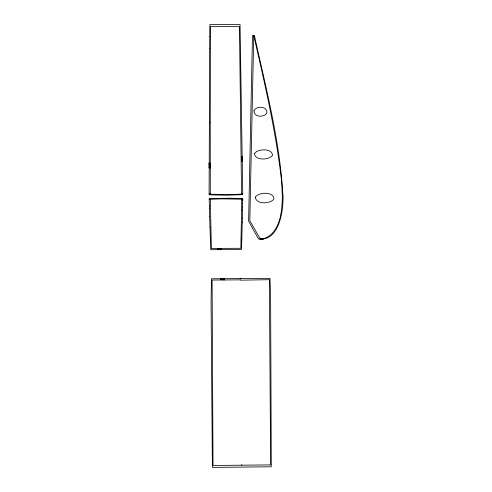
<?xml version="1.0" encoding="UTF-8"?>
<svg xmlns="http://www.w3.org/2000/svg" width="492" height="492" viewBox="0 0 492 492"><rect width="100%" height="100%" fill="white"/><g stroke="black" fill="none" stroke-linecap="round" stroke-linejoin="round"><path stroke-width="0.74" d="M242.507 210.65L242.574 206.997M242.581 206.997L242.654 203.171M240.127 278.601L270.022 278.429L270.637 301.129L271.289 466.779L212.384 467.4L211.062 302.297L211.443 278.779L241.418 278.595M209.672 48.468L209.094 194.82L225.933 195.201L242.771 194.678L240.053 24.6L209.838 24.6L209.758 36.765M209.752 36.765L209.678 48.468M242.501 210.65L242.359 218.134M240.779 280.163L269.382 279.702L270.625 464.885L213.024 465.487L212.095 280.04L240.779 279.868M242.353 218.134L242.273 222.175M242.267 222.175L241.824 238.749M264.462 238.319L262.882 238.663A7.731 7.731 0 0 1 261.793 238.761L261.676 238.786A10.018 10.018 0 0 1 260.077 238.638L249.819 220.662L253.749 35.541C264.727 83.111 276.024 131.917 281.553 180.908A71.734 71.734 0 0 1 281.688 182.477L282.371 197.329A62.269 62.269 0 0 1 282.365 198.719L281.682 209.174A25.867 25.867 0 0 1 281.529 210.392L280.243 217.2M241.744 241.068L241.757 240.736M241.836 238.448L241.732 241.375M241.67 243.159L241.424 249.549L210.785 249.715L210.293 236.75M241.664 243.319L241.726 241.572M280.059 217.907L278.743 222.193A14.268 14.268 0 0 1 278.398 223.116L278.041 224.001A18.155 18.155 0 0 1 277.673 224.862L277.291 225.693A20.627 20.627 0 0 1 276.904 226.498L275.391 229.18A21.482 21.482 0 0 1 274.96 229.844L274.382 230.68A17.558 17.558 0 0 1 273.946 231.271L273.208 232.193A14.305 14.305 0 0 1 272.765 232.704L272.617 232.864M272.322 233.183L272.033 233.497A11.513 11.513 0 0 1 271.596 233.934L270.6 234.844A10.535 10.535 0 0 1 270.182 235.194L269.241 235.914A11.359 11.359 0 0 1 268.484 236.431L267.556 236.996A12.429 12.429 0 0 1 266.547 237.525L264.561 238.294M263.527 239.192L259.733 239.217M214.204 198.485L209.155 198.731L209.371 205.884M214.211 198.485L229.862 198.215L242.759 198.59L242.734 200.072M242.273 156.942L242.273 157.292M242.181 157.059C240.975 156.007 241.387 158.756 241.474 157.778L242.273 157.778L241.474 157.655L241.455 157.182L242.181 157.182M242.273 159.802L242.273 160.152M242.181 159.918L241.363 159.802L241.363 160.343L242.125 160.527L241.363 160.835L242.119 161.013C239.936 161.56 243.706 160.989 241.517 160.773L242.273 160.453L241.363 160.226M242.181 160.035L241.363 160.152M210.293 236.75L209.986 227.187M209.986 227.187L209.684 216.498M209.678 216.498L209.451 208.38M209.444 208.38L209.377 205.884M242.722 200.078L242.667 203.171M241.83 464.571L241.83 465.18M210.244 122.692L210.305 194.235L229.838 194.525A315.79 315.79 0 0 0 241.547 194.1L239.456 26.5L210.459 26.5L210.244 122.692M241.597 209.451L240.834 248.282L211.369 248.442L210.336 199.309A315.79 315.79 0 0 1 222.046 198.885L241.578 199.18L241.597 209.451M283.005 196.862C283.429 211.234 278.835 242.058 258.411 238.848L248.614 221.142L252.482 35.436L254.376 35.424C266.067 88.738 280.219 142.151 283.005 196.862M241.369 156.493C242.525 157.932 242.089 155.632 241.369 156.493M219.315 249.02C218.571 250.483 218.62 247.544 219.315 249.02M222.532 279.302C221.794 280.76 221.837 277.826 222.532 279.302M209.112 163.233L209.106 163.67C210.521 163.996 210.33 162.477 209.131 163.172M218.51 248.891C219.143 251.031 219.924 247.31 218.51 248.891M221.726 279.173C222.359 281.313 223.14 277.593 221.726 279.173M241.357 158.35C241.32 159.611 243.159 158.153 241.818 158.141L242.033 158.701L241.357 158.35M209.094 167.588C209.285 169.143 210.711 167.126 210.072 167.581C209.801 168.867 208.977 167.022 209.094 167.588M209.235 163.282L209.641 163.522L209.235 163.282M241.474 156.481L241.83 156.671L241.474 156.481M242.402 194.063C241.91 194.77 241.953 193.362 242.402 194.063M242.433 199.574C241.935 200.287 241.984 198.873 242.433 199.574M219.586 248.7C220.17 250.803 220.361 247.999 219.586 248.7M222.796 278.982C223.35 281.092 223.626 278.281 222.796 278.982M242.55 194.057L241.812 194.389L241.812 193.301L242.439 193.381L242.55 194.057M242.581 199.567L241.843 199.9L241.843 198.817L242.47 198.897L242.581 199.567M254.007 110.86C253.552 117.299 264.844 117.982 266.953 112.594C267.402 106.149 256.117 105.466 254.007 110.86M242.353 193.565L241.959 193.743L242.353 193.565M242.384 199.082L241.99 199.254L242.384 199.082M255.354 197.126C255.84 204.66 270.526 204.094 274.019 198.928C273.54 191.394 258.847 191.96 255.354 197.126M254.407 153.559C254.936 160.816 269.142 160.226 272.574 155.287C272.045 148.03 257.839 148.621 254.407 153.559M209.469 194.063C208.817 193.221 210.558 193.245 209.887 194.063L209.469 194.063M209.549 199.629C208.891 198.786 210.637 198.811 209.961 199.629L209.549 199.629M209.678 193.43L209.512 193.94L209.844 193.94L209.678 193.43M209.752 198.996L209.586 199.506L209.924 199.506L209.752 198.996M210.195 165.767L209.254 166.247C211.911 166.296 207.372 166.622 209.967 165.736L209.106 165.601L210.195 165.767M242.273 159.137L241.492 159.543C243.7 159.58 239.924 159.857 242.082 159.119L241.363 159.002L242.273 159.137M209.235 163.83L209.106 164.506L210.195 164.506L210.195 163.83L210.066 164.365L209.66 164.365L209.66 163.867L209.235 164.365L209.235 163.83M209.235 164.617L209.106 165.496L210.195 165.127L209.235 164.986L209.235 164.617M209.235 166.542L209.106 167.225L210.195 167.225L210.195 166.542L210.066 167.077L209.66 167.077L209.66 166.579L209.235 167.077L209.235 166.542M217.772 248.472L217.569 249.561L217.704 248.626C218.583 251.363 218.27 246.843 218.208 249.333L217.772 248.472M221.142 248.472L220.459 248.472L220.459 249.561L221.142 249.561L220.6 249.432L220.6 249.026L221.105 249.026L220.6 248.601L221.142 248.472M220.988 278.755L220.779 279.843L220.914 278.902C221.794 281.645 221.486 277.119 221.425 279.616L220.988 278.755M224.352 278.755L223.669 278.755L223.669 279.843L224.352 279.843L223.817 279.714L223.817 279.308L224.315 279.308L223.817 278.884L224.352 278.755"/></g></svg>
